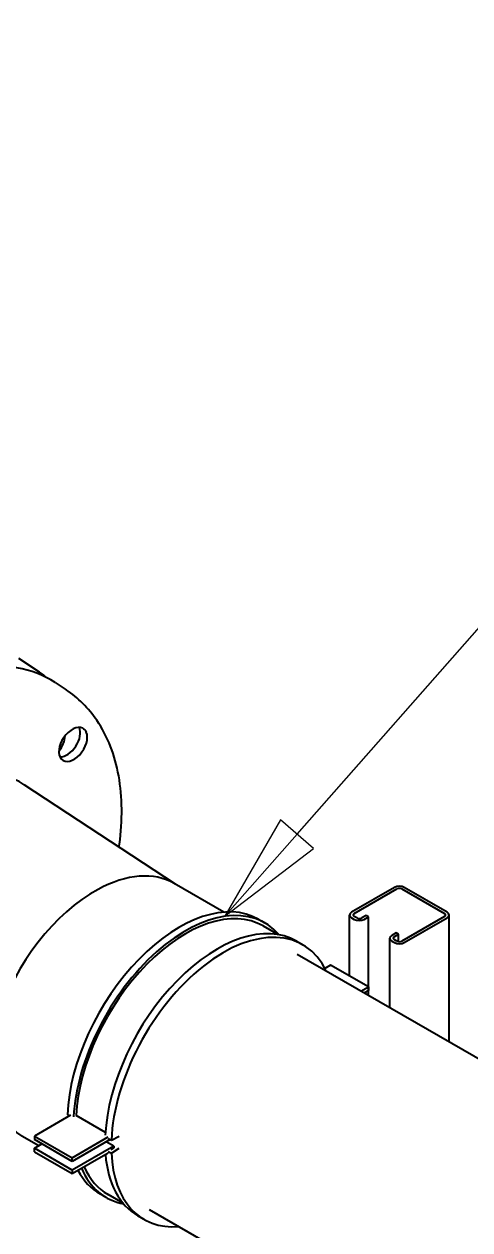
# Model space of a CAD drawing. Header units: millimetres. Extents: x 0 to 14850, y -38768 to 10500.
# Drawn here: x 6186 to 6440, y 4461 to 5150 of the extents above; entities that cross this region are included whole.
import ezdxf

# ---------------------------------------------------------------- set-up
doc = ezdxf.new("R2010")
doc.units = ezdxf.units.MM
doc.header["$LTSCALE"] = 25
for name, color, linetype, lineweight in [('Dimension', 7, 'Continuous', 18), ('Symbol', 7, 'Continuous', 18), ('Visible', 7, 'Continuous', 25)]:
    doc.layers.add(name, color=color, linetype=linetype, lineweight=lineweight)
doc.styles.add('Note Text', font='arial.ttf')
doc.styles.add('Title', font='arial.ttf')
doc.dimstyles.new('Default - Method 2b', dxfattribs={"dimscale": 25, "dimtxt": 3, "dimasz": 2.5, "dimexe": 3, "dimexo": 0.5, "dimgap": 0.7, "dimtad": 0, "dimtoh": 1, "dimdec": 1, "dimrnd": 1e-08, "dimtxsty": 'Title', "dimcen": 0.09, "dimdle": 10, "dimclrd": 256, "dimclre": 256, "dimclrt": 7, "dimadec": 0, "dimazin": 2, "dimtfac": 0.833333, "dimtdec": 1, "dimtmove": 0, "dimatfit": 3, "dimfxl": 1, "dimtolj": 1, "dimlwd": -1, "dimlwe": -1, "dimarcsym": 0})

# ---------------------------------------------------------------- blocks, each defined once
blk = doc.blocks.new('Balloon10')
at = {"layer": 'Symbol'}
for p, q in [((253.653, 187.49), (265.592, 201.062)), ((253.277, 187.82), (252.001, 185.613)), ((254.028, 187.16), (253.277, 187.82)), ((253.653, 187.49), (252.001, 185.613)), ((252.001, 185.613), (254.028, 187.16))]:
    blk.add_line(p, q, dxfattribs=at)
at = {"layer": 'Symbol', "flags": 128}
blk.add_lwpolyline([(253.277, 187.82), (252.001, 185.613), (254.028, 187.16), (253.277, 187.82)], dxfattribs=at)
at = {"layer": 'Symbol'}
for centre in [(268.064, 203.873), (275.564, 203.873)]:
    blk.add_circle(centre, 3.75, dxfattribs=at)
blk.add_solid([(253.277, 187.82), (252.001, 185.613), (254.028, 187.16), (253.277, 187.82)], dxfattribs=at)
at = {"layer": 'Symbol', "char_height": 2.5, "attachment_point": 5, "style": 'Note Text'}
for s, insert in [('13', (268.064, 203.894)), ('14', (275.564, 203.873))]:
    blk.add_mtext(s, dxfattribs=dict(at, insert=insert))
blk = doc.blocks.new('*D49')
at = {"layer": 'Defpoints', "color": 0, "transparency": 16777216}
for p in [(4831.73, 7436.95), (822.51, 7008.3), (6810.47, 6798.71), (3823.37, -38768.17)]:
    blk.add_point(p, dxfattribs=at)
at = {"layer": 'Dimension', "transparency": 16777216}
for p, q in [((821.69, 7020.77), (795.27, 7423.8)), ((6811.28, 6811.18), (6851.44, 7423.8))]:
    blk.add_line(p, q, dxfattribs=at)
blk.add_arc((3823.37, -38768.17), 46216.12, 86.326873, 93.673151, dxfattribs=at)
for points in [[(863.22, 7342.61), (861.87, 7363.4), (800.18, 7348.96)], [(6784.84, 7363.4), (6783.5, 7342.62), (6846.54, 7348.96)]]:
    blk.add_solid(points, dxfattribs=at)
at = {"layer": 'Dimension', "color": 7, "transparency": 16777216, "insert": (3778.88, 7465.45), "char_height": 75, "attachment_point": 7, "style": 'Title'}
blk.add_mtext('\\A1;8°', dxfattribs=at)

msp = doc.modelspace()

# ---------------------------------------------------------------- linework, layer by layer
at = {"layer": 'Visible'}
for p, q in [((6194.33, 4779.62), (6182.47, 4787.44)), ((6203.24, 4773.76), (6209.5, 4769.64)), ((6271.99, 4658.64), (6185.66, 4715.48)), ((6299.57, 4642.72), (6271.23, 4659.08)), ((6396.83, 4656.78), (6372.43, 4642.69)), ((6373.85, 4641.88), (6398.24, 4655.96)), ((6401.07, 4655.96), (6425.47, 4641.88)), ((6426.88, 4642.69), (6402.49, 4656.78)), ((6371.26, 4606.22), (6371.26, 4641.06)), ((6372.43, 4639.43), (6373.92, 4638.57)), ((6375.33, 4639.39), (6373.85, 4640.24)), ((6380.64, 4640.81), (6378.16, 4639.39)), ((6379.58, 4638.57), (6382.05, 4640)), ((6382.05, 4640), (6380.64, 4640.81)), ((6382.05, 4595.1), (6382.05, 4640)), ((6425.47, 4640.24), (6401.07, 4626.16)), ((6402.49, 4625.34), (6426.88, 4639.43)), ((6428.05, 4568.54), (6428.05, 4641.06)), ((6319.4, 4638.6), (6322.93, 4636.56)), ((6321.93, 4634.83), (6330.5, 4629.88)), ((6340.96, 4626.15), (6344.5, 4624.11)), ((6394.17, 4588.1), (6394.17, 4627.83)), ((6397.82, 4630.89), (6395.34, 4629.46)), ((6395.34, 4626.2), (6396.83, 4625.34)), ((6396.76, 4628.65), (6399.23, 4630.08)), ((6398.24, 4626.16), (6396.76, 4627.02)), ((6399.23, 4630.08), (6397.82, 4630.89)), ((6399.23, 4625.85), (6399.23, 4630.08)), ((7713.78, 3826.22), (6341.32, 4618.61)), ((6360.41, 4612.48), (6357.16, 4610.6)), ((6381.98, 4600.03), (6360.41, 4612.48)), ((6377.74, 4597.58), (6381.98, 4600.03)), ((6381.98, 4597.99), (6379.51, 4596.56)), ((6381.98, 4600.03), (6381.98, 4597.99)), ((6212.04, 4526.82), (6191.41, 4514.91)), ((6210.23, 4527), (6211.3, 4526.39)), ((6231.93, 4516.97), (6215.22, 4526.62)), ((6193.88, 4509.4), (6184.32, 4514.92)), ((6191.41, 4514.91), (6212.98, 4502.46)), ((6191.41, 4514.91), (6191.41, 4512.87)), ((6212.98, 4500.42), (6191.41, 4512.87)), ((6191.41, 4507.97), (6195.66, 4510.42)), ((6212.98, 4502.46), (6233.61, 4514.37)), ((6234.63, 4512.92), (6212.98, 4500.42)), ((6236.71, 4509.22), (6212.98, 4495.52)), ((6236.71, 4509.22), (6232.46, 4511.67)), ((6233.57, 4513.53), (6235.33, 4512.51)), ((6236.74, 4508.19), (6234.98, 4507.07)), ((6235.33, 4512.51), (6239.82, 4514.84)), ((6212.98, 4495.52), (6191.41, 4507.97)), ((6191.41, 4505.93), (6191.41, 4507.97)), ((6191.41, 4505.93), (6212.98, 4493.48)), ((6212.98, 4493.48), (6233.61, 4505.38)), ((6212.98, 4500.42), (6212.98, 4502.46)), ((6233.57, 4506.18), (6235.33, 4505.15)), ((6235.33, 4505.15), (6239.82, 4508)), ((6212.98, 4495.52), (6212.98, 4493.48)), ((6232.43, 4479.81), (6228.9, 4481.85)), ((6242, 4476.59), (6233.43, 4481.54)), ((6254, 4467.36), (6250.46, 4469.4)), ((7608.1, 3692.9), (6257.17, 4472.86))]:
    msp.add_line(p, q, dxfattribs=at)
for centre, major_axis, ratio, start_param, end_param in [((6124.88, 4654.74), (78.36, 119.02), 0.61388, 0, 3.141593), ((6213.51, 4738.44), (5.91, 8.98), 0.61388, 0.07524, 5.907449), ((6200.65, 4739.43), (-6.05, -9.19), 0.61388, 1.43598, 2.360872), ((6209.55, 4741.05), (-5.91, -8.98), 0.61388, 0.367047, 2.765856), ((6139.38, 4645.19), (46.27, 70.29), 0.61388, 0, 3.141593), ((6227.77, 4587), (44.21, 71.63), 0.595924, 0.017472, 0.80287), ((6227.77, 4587), (44.21, 71.63), 0.595924, 0.80287, 3.159065), ((6399.66, 4655.14), (-4, 0), 0.57735, 3.926991, 5.497787), ((6399.66, 4655.14), (2, 0), 0.57735, 0.785398, 2.356194), ((6274.15, 4560.23), (45.25, 78.38), 0.57735, 0, 2.306403), ((6277.68, 4558.18), (45.25, 78.38), 0.57735, 6.082603, 8.578569), ((6277.68, 4558.18), (44.25, 76.64), 0.57735, 0, 2.294008), ((6375.26, 4641.06), (-4, 0), 0.57735, 5.497787, 7.068583), ((6375.26, 4641.06), (-2, 0), 0.57735, 5.497787, 7.068583), ((6376.75, 4640.2), (-2, 0), 0.57735, 0.785398, 2.356194), ((6424.05, 4641.06), (2, 0), 0.57735, 5.497787, 7.068583), ((6424.05, 4641.06), (4, 0), 0.57735, 5.497787, 7.068583), ((6295.71, 4547.77), (45.25, 78.38), 0.57735, 0, 2.295384), ((6299.25, 4545.73), (45.25, 78.38), 0.57735, 5.906351, 8.589588), ((6376.75, 4640.2), (4, 0), 0.57735, 3.926991, 5.497787), ((6398.17, 4627.83), (-4, 0), 0.57735, 5.497787, 7.068583), ((6398.17, 4627.83), (-2, 0), 0.57735, 5.497787, 7.068583), ((6399.66, 4626.97), (4, 0), 0.57735, 3.926991, 5.497787), ((6399.66, 4626.97), (-2, 0), 0.57735, 0.785398, 2.356194), ((6297.48, 4546.75), (43, 74.48), 0.57735, 2.391085, 2.405986), ((6295.71, 4547.77), (-45.25, -78.38), 0.57735, 5.5863, 6.283185), ((6299.25, 4545.73), (-45.25, -78.38), 0.57735, 5.547579, 6.660019), ((6274.15, 4560.23), (-45.25, -78.38), 0.57735, 5.937207, 6.283185), ((6277.68, 4558.18), (-45.25, -78.38), 0.57735, 5.876975, 6.483768), ((6277.68, 4558.18), (-44.25, -76.64), 0.57735, 5.885996, 6.283185)]:
    msp.add_ellipse(centre, major_axis=major_axis, ratio=ratio, start_param=start_param, end_param=end_param, dxfattribs=at)
for points in [[(6198.67, 4776.46), (6197.27, 4777.58), (6195.83, 4778.64), (6194.33, 4779.62)], [(6217.07, 4748.07), (6217.06, 4748.09), (6217.05, 4748.11), (6217.04, 4748.13)]]:
    msp.add_open_spline(points, degree=3, dxfattribs=at)
for points, knots in [([(6239.73, 4679.88), (6239.81, 4680.45), (6239.89, 4681.02), (6241.79, 4695.18), (6241.71, 4708.33), (6237.4, 4732.25), (6233.26, 4743.09), (6222.32, 4759.17), (6216.38, 4765.11), (6209.5, 4769.64)], [8.2624061, 8.2624061, 8.2624061, 8.2624061, 8.2762933, 8.2762933, 8.6090756, 8.6090756, 8.9342633, 8.9342633, 9.1823271, 9.1823271, 9.1823271, 9.1823271]), ([(6218.99, 4747.67), (6219.16, 4747.58), (6219.33, 4747.48), (6219.96, 4747.05), (6220.35, 4746.63), (6220.81, 4745.92), (6220.92, 4745.7), (6221.03, 4745.47)], [-2.1952792, -2.1952792, -2.1952792, -2.1952792, -2.0993492, -2.0993492, -1.8229843, -1.8229843, -1.7097702, -1.7097702, -1.7097702, -1.7097702])]:
    msp.add_open_spline(points, degree=3, knots=knots, dxfattribs=at)

# ---------------------------------------------------------------- block references
at = {"layer": 'Symbol', "xscale": 25, "yscale": 25, "zscale": 25}
msp.add_blockref('Balloon10', (0, 0), dxfattribs=at)

# ---------------------------------------------------------------- dimensions: what is measured, and where the dimension line sits
at = {"layer": 'Dimension'}
dim = msp.add_angular_dim_3p(base=(4831.73, 7436.95), center=(3823.37, -38768.17), p1=(6810.47, 6798.71), p2=(822.51, 7008.3), dimstyle='Default - Method 2b', override={"dimgap": 0.7, "dimtad": 3, "dimtih": 1, "dimadec": 0, "dimtol": 0, "dimlim": 0, "dimtp": 0, "dimtm": 0, "dimtdec": 0}, dxfattribs=at)
dim.commit()
dim.dimension.update_dxf_attribs({"geometry": '*D49', "text_midpoint": (3823.36, 7447.95), "dimtype": 165})

doc.saveas('drawing.dxf')
